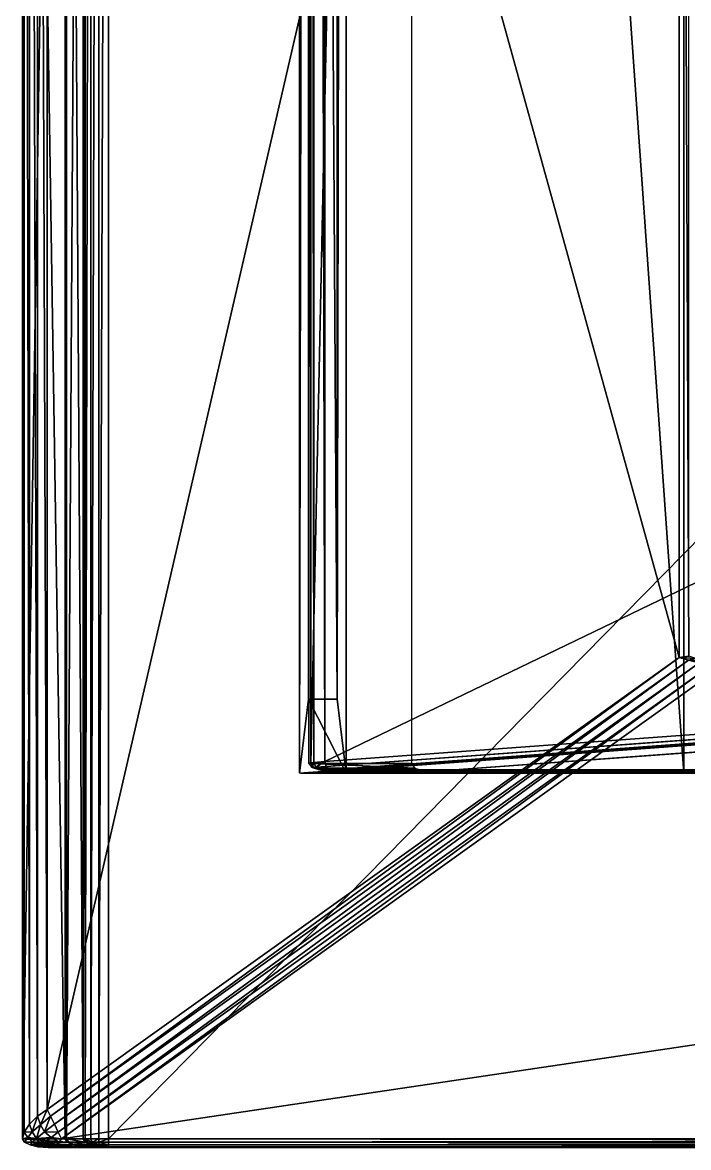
# Model space of a CAD drawing. Extents: x -683 to 86, y -225 to -3.
# Drawn here: x -506.23 to -492.06, y -223.58 to -199.67 of the extents above; entities that cross this region are included whole.
import ezdxf

# ---------------------------------------------------------------- set-up
doc = ezdxf.new("R2010")
doc.units = 0
doc.header["$MEASUREMENT"] = 0
doc.layers.get('0').update_dxf_attribs({"linetype": 'CONTINUOUS'})

msp = doc.modelspace()

# ---------------------------------------------------------------- linework, layer by layer
at = {"color": 254}
for points in [[(-500.143, -114.17, 97.08), (-500.143, -214.049, 97.08), (-500.332, -215.62, 98.553)], [(-499.531, -214.049, 92.288), (-499.531, -114.17, 92.288), (-499.343, -114.17, 90.815)]]:
    msp.add_3dface(points, dxfattribs=at)
for points in [[(-500.143, -114.17, 97.08), (-500.332, -215.62, 98.553), (-500.332, -114.17, 98.553)], [(-499.531, -214.049, 92.288), (-499.343, -114.17, 90.815), (-499.343, -215.62, 90.815)], [(-492.161, -114.17, 34.584), (-492.161, -114.17, 34.584), (-492.161, -215.62, 34.584)], [(-500.093, -114.373, 98.379), (-500.093, -215.417, 98.379), (-500.138, -215.41, 98.477)], [(-500.093, -114.373, 98.379), (-500.138, -215.41, 98.477), (-500.13, -114.373, 98.476)], [(-500.13, -114.373, 98.476), (-500.138, -215.41, 98.477), (-500.028, -215.395, 98.569)], [(-500.13, -114.373, 98.476), (-500.028, -215.395, 98.569), (-500.03, -114.373, 98.569)], [(-500.093, -215.417, 98.379), (-500.093, -114.373, 98.379), (-497.948, -114.373, 96.812)], [(-500.093, -215.417, 98.379), (-497.948, -114.373, 96.812), (-497.948, -215.417, 96.812)], [(-500.03, -114.373, 98.569), (-500.028, -215.395, 98.569), (-499.793, -215.374, 98.63)], [(-500.03, -114.373, 98.569), (-499.793, -215.374, 98.63), (-499.793, -114.373, 98.63)], [(-506.226, -164.663, 31.61), (-505.315, -164.663, 16.017), (-505.319, -223.391, 19.977)], [(-506.226, -164.663, 31.61), (-505.319, -223.391, 19.977), (-506.223, -223.391, 31.61)], [(-506.187, -223.248, 31.675), (-506.189, -164.663, 31.675), (-506.226, -164.663, 31.61)], [(-506.187, -223.248, 31.675), (-506.226, -164.663, 31.61), (-506.223, -223.391, 31.61)], [(-506.226, -164.663, 31.61), (-506.223, -223.391, 31.61), (-506.187, -223.248, 31.675)], [(-506.226, -164.663, 31.61), (-506.187, -223.248, 31.675), (-506.189, -164.663, 31.675)], [(-506.075, -223.079, 31.73), (-506.076, -164.663, 31.73), (-506.189, -164.663, 31.675)], [(-506.075, -223.079, 31.73), (-506.189, -164.663, 31.675), (-506.187, -223.248, 31.675)], [(-506.189, -164.663, 31.675), (-506.187, -223.248, 31.675), (-506.075, -223.079, 31.73)], [(-506.189, -164.663, 31.675), (-506.075, -223.079, 31.73), (-506.076, -164.663, 31.73)], [(-505.904, -222.911, 31.765), (-505.904, -164.663, 31.765), (-506.076, -164.663, 31.73)], [(-505.904, -222.911, 31.765), (-506.076, -164.663, 31.73), (-506.075, -223.079, 31.73)], [(-506.076, -164.663, 31.73), (-506.075, -223.079, 31.73), (-505.904, -222.911, 31.765)], [(-506.076, -164.663, 31.73), (-505.904, -222.911, 31.765), (-505.904, -164.663, 31.765)], [(-505.7, -222.768, 31.775), (-505.7, -164.663, 31.775), (-505.904, -164.663, 31.765)], [(-505.7, -222.768, 31.775), (-505.904, -164.663, 31.765), (-505.904, -222.911, 31.765)], [(-505.904, -164.663, 31.765), (-505.904, -222.911, 31.765), (-505.7, -222.768, 31.775)], [(-505.904, -164.663, 31.765), (-505.7, -222.768, 31.775), (-505.7, -164.663, 31.775)], [(-505.31, -164.663, 15.93), (-505.312, -223.391, 19.89), (-505.319, -223.391, 19.977)], [(-505.31, -164.663, 15.93), (-505.319, -223.391, 19.977), (-505.315, -164.663, 16.017)], [(-505.319, -223.391, 19.977), (-505.315, -164.663, 16.017), (-505.31, -164.663, 15.93)], [(-505.319, -223.391, 19.977), (-505.31, -164.663, 15.93), (-505.312, -223.391, 19.89)], [(-505.305, -164.663, 15.843), (-505.305, -223.391, 19.803), (-505.312, -223.391, 19.89)], [(-505.305, -164.663, 15.843), (-505.312, -223.391, 19.89), (-505.31, -164.663, 15.93)], [(-505.312, -223.391, 19.89), (-505.31, -164.663, 15.93), (-505.305, -164.663, 15.843)], [(-505.312, -223.391, 19.89), (-505.305, -164.663, 15.843), (-505.305, -223.391, 19.803)], [(-505.3, -164.663, 15.756), (-505.298, -223.391, 19.716), (-505.305, -223.391, 19.803)], [(-505.3, -164.663, 15.756), (-505.305, -223.391, 19.803), (-505.305, -164.663, 15.843)], [(-505.305, -223.391, 19.803), (-505.305, -164.663, 15.843), (-505.3, -164.663, 15.756)], [(-505.305, -223.391, 19.803), (-505.3, -164.663, 15.756), (-505.298, -223.391, 19.716)], [(-505.295, -164.663, 15.669), (-505.298, -223.391, 19.716), (-505.3, -164.663, 15.756)], [(-505.298, -223.391, 19.716), (-505.3, -164.663, 15.756), (-505.295, -164.663, 15.669)], [(-505.295, -164.663, 15.669), (-505.291, -223.391, 19.629), (-505.298, -223.391, 19.716)], [(-505.298, -223.391, 19.716), (-505.295, -164.663, 15.669), (-505.291, -223.391, 19.629)], [(-505.295, -164.663, 15.669), (-504.933, -164.663, 9.473), (-504.936, -223.391, 15.059)], [(-505.295, -164.663, 15.669), (-504.936, -223.391, 15.059), (-505.291, -223.391, 19.629)], [(-504.936, -223.391, 15.059), (-504.933, -164.663, 9.473), (-504.889, -164.665, 9.404)], [(-504.936, -223.391, 15.059), (-504.933, -164.663, 9.473), (-504.889, -164.665, 9.404)], [(-504.936, -223.391, 15.059), (-504.889, -164.665, 9.404), (-504.893, -223.391, 14.99)], [(-504.936, -223.391, 15.059), (-504.889, -164.665, 9.404), (-504.893, -223.391, 14.99)], [(-504.893, -223.391, 14.99), (-504.889, -164.665, 9.404), (-504.771, -164.666, 9.34)], [(-504.893, -223.391, 14.99), (-504.889, -164.665, 9.404), (-504.771, -164.666, 9.34)], [(-504.893, -223.391, 14.99), (-504.771, -164.666, 9.34), (-504.775, -223.391, 14.926)], [(-504.893, -223.391, 14.99), (-504.771, -164.666, 9.34), (-504.775, -223.391, 14.926)], [(-504.775, -223.391, 14.926), (-504.771, -164.666, 9.34), (-504.599, -164.665, 9.291)], [(-504.775, -223.391, 14.926), (-504.599, -164.665, 9.291), (-504.601, -223.391, 14.877)], [(-504.775, -223.391, 14.926), (-504.771, -164.666, 9.34), (-504.599, -164.665, 9.291)], [(-504.775, -223.391, 14.926), (-504.599, -164.665, 9.291), (-504.601, -223.391, 14.877)], [(-504.601, -223.391, 14.877), (-504.599, -164.665, 9.291), (-504.396, -164.662, 9.264)], [(-504.601, -223.391, 14.877), (-504.396, -164.662, 9.264), (-504.396, -223.392, 14.851)], [(-504.601, -223.391, 14.877), (-504.599, -164.665, 9.291), (-504.396, -164.662, 9.264)], [(-504.601, -223.391, 14.877), (-504.396, -164.662, 9.264), (-504.396, -223.392, 14.851)], [(-504.396, -164.662, 9.264), (-446.588, -164.662, 5.567), (-446.588, -223.392, 11.154)], [(-504.396, -164.662, 9.264), (-446.588, -223.392, 11.154), (-504.396, -223.392, 14.851)], [(-504.396, -223.392, 14.851), (-504.396, -164.662, 9.264), (-446.588, -164.662, 5.567)], [(-504.396, -223.392, 14.851), (-446.588, -164.662, 5.567), (-446.588, -223.392, 11.154)], [(-492.055, -213.134, 31.587), (-492.055, -164.663, 31.587), (-492.261, -164.663, 31.577)], [(-492.261, -164.663, 31.577), (-492.261, -213.166, 31.577), (-492.055, -213.134, 31.587)], [(-492.261, -164.663, 31.577), (-492.055, -213.134, 31.587), (-492.055, -164.663, 31.587)], [(-290.08, -200.051, 128.705), (-499.793, -215.374, 98.63), (-499.765, -215.477, 98.607)], [(-290.08, -200.051, 128.705), (-499.765, -215.477, 98.607), (-290.045, -200.154, 128.682)], [(-290.045, -200.154, 128.682), (-499.765, -215.477, 98.607), (-499.681, -215.553, 98.542)], [(-290.045, -200.154, 128.682), (-499.681, -215.553, 98.542), (-289.954, -200.229, 128.619)], [(-289.954, -200.229, 128.619), (-499.681, -215.553, 98.542), (-499.565, -215.581, 98.455)], [(-289.954, -200.229, 128.619), (-499.565, -215.581, 98.455), (-289.832, -200.257, 128.532)], [(-289.832, -200.257, 128.532), (-499.565, -215.581, 98.455), (-497.42, -215.581, 96.887)], [(-289.832, -200.257, 128.532), (-497.42, -215.581, 96.887), (-287.687, -200.257, 126.964)], [(-492.261, -213.166, 31.577), (-505.7, -222.768, 31.775), (-505.629, -222.911, 31.772)], [(-505.629, -222.911, 31.772), (-492.261, -213.166, 31.577), (-505.7, -222.768, 31.775)], [(-492.261, -213.166, 31.577), (-505.629, -222.911, 31.772), (-492.062, -213.219, 31.571)], [(-505.629, -222.911, 31.772), (-492.062, -213.219, 31.571), (-492.261, -213.166, 31.577)], [(-492.062, -213.219, 31.571), (-505.629, -222.911, 31.772), (-505.546, -223.08, 31.764)], [(-505.546, -223.08, 31.764), (-492.062, -213.219, 31.571), (-505.629, -222.911, 31.772)], [(-492.062, -213.219, 31.571), (-505.546, -223.08, 31.764), (-491.83, -213.28, 31.56)], [(-505.546, -223.08, 31.764), (-491.83, -213.28, 31.56), (-492.062, -213.219, 31.571)], [(-492.261, -213.166, 31.577), (-491.904, -213.186, 31.587), (-492.055, -213.134, 31.587)], [(-492.261, -213.166, 31.577), (-491.904, -213.186, 31.587), (-492.055, -213.134, 31.587)], [(-492.261, -213.166, 31.577), (-492.062, -213.219, 31.571), (-491.904, -213.186, 31.587)], [(-492.261, -213.166, 31.577), (-492.062, -213.219, 31.571), (-491.904, -213.186, 31.587)], [(-492.062, -213.219, 31.571), (-491.745, -213.238, 31.579), (-491.904, -213.186, 31.587)], [(-492.062, -213.219, 31.571), (-491.745, -213.238, 31.579), (-491.904, -213.186, 31.587)], [(-492.062, -213.219, 31.571), (-491.83, -213.28, 31.56), (-491.745, -213.238, 31.579)], [(-492.062, -213.219, 31.571), (-491.83, -213.28, 31.56), (-491.745, -213.238, 31.579)], [(-491.83, -213.28, 31.56), (-505.546, -223.08, 31.764), (-505.464, -223.248, 31.754)], [(-505.464, -223.248, 31.754), (-491.83, -213.28, 31.56), (-505.546, -223.08, 31.764)], [(-491.83, -213.28, 31.56), (-505.464, -223.248, 31.754), (-491.599, -213.341, 31.545)], [(-505.464, -223.248, 31.754), (-491.599, -213.341, 31.545), (-491.83, -213.28, 31.56)], [(-491.599, -213.341, 31.545), (-505.464, -223.248, 31.754), (-505.396, -223.391, 31.741)], [(-505.396, -223.391, 31.741), (-491.599, -213.341, 31.545), (-505.464, -223.248, 31.754)], [(-491.599, -213.341, 31.545), (-505.396, -223.391, 31.741), (-491.404, -213.393, 31.529)], [(-505.396, -223.391, 31.741), (-491.404, -213.393, 31.529), (-491.599, -213.341, 31.545)], [(-438.065, -213.394, 27.576), (-491.404, -213.393, 31.529), (-505.396, -223.391, 31.741)], [(-500.143, -214.049, 97.08), (-499.343, -215.62, 90.815), (-500.332, -215.62, 98.553)], [(-500.143, -214.049, 97.08), (-499.531, -214.049, 92.288), (-499.343, -215.62, 90.815)], [(-499.793, -215.374, 98.63), (-500.028, -215.395, 98.569), (-499.989, -215.492, 98.547)], [(-499.793, -215.374, 98.63), (-499.989, -215.492, 98.547), (-499.765, -215.477, 98.607)], [(-500.307, -215.62, 98.36), (-298.193, -215.62, 89.227), (-298.185, -215.615, 89.314)], [(-500.307, -215.62, 98.36), (-298.185, -215.615, 89.314), (-500.243, -215.615, 98.444)], [(-500.243, -215.615, 98.444), (-298.185, -215.615, 89.314), (-298.178, -215.599, 89.415)], [(-500.243, -215.615, 98.444), (-298.178, -215.599, 89.415), (-500.044, -215.599, 98.537)], [(-500.028, -215.395, 98.569), (-500.138, -215.41, 98.477), (-500.067, -215.503, 98.483)], [(-500.093, -215.417, 98.379), (-500.067, -215.503, 98.483), (-500.138, -215.41, 98.477)], [(-500.093, -215.417, 98.379), (-500.024, -215.514, 98.389), (-500.067, -215.503, 98.483)], [(-500.093, -215.417, 98.379), (-497.948, -215.417, 96.812), (-497.877, -215.513, 96.822)], [(-500.093, -215.417, 98.379), (-497.877, -215.513, 96.822), (-500.024, -215.514, 98.389)], [(-500.028, -215.395, 98.569), (-500.067, -215.503, 98.483), (-499.989, -215.492, 98.547)], [(-500.067, -215.503, 98.483), (-499.93, -215.546, 98.502), (-499.989, -215.492, 98.547)], [(-500.024, -215.514, 98.389), (-499.93, -215.546, 98.502), (-500.067, -215.503, 98.483)], [(-500.044, -215.599, 98.537), (-298.178, -215.599, 89.415), (-298.17, -215.577, 89.515)], [(-500.044, -215.599, 98.537), (-298.17, -215.577, 89.515), (-499.739, -215.577, 98.623)], [(-500.024, -215.514, 98.389), (-497.877, -215.513, 96.822), (-497.684, -215.573, 96.849)], [(-500.024, -215.514, 98.389), (-499.83, -215.574, 98.417), (-499.93, -215.546, 98.502)], [(-500.024, -215.514, 98.389), (-497.684, -215.573, 96.849), (-499.83, -215.574, 98.417)], [(-499.681, -215.553, 98.542), (-499.765, -215.477, 98.607), (-499.989, -215.492, 98.547)], [(-499.681, -215.553, 98.542), (-499.989, -215.492, 98.547), (-499.93, -215.546, 98.502)], [(-499.565, -215.581, 98.455), (-499.681, -215.553, 98.542), (-499.93, -215.546, 98.502)], [(-499.565, -215.581, 98.455), (-499.93, -215.546, 98.502), (-499.83, -215.574, 98.417)], [(-499.83, -215.574, 98.417), (-497.684, -215.573, 96.849), (-497.42, -215.581, 96.887)], [(-499.83, -215.574, 98.417), (-497.42, -215.581, 96.887), (-499.565, -215.581, 98.455)], [(-499.739, -215.577, 98.623), (-298.17, -215.577, 89.515), (-298.164, -215.55, 89.599)], [(-499.739, -215.577, 98.623), (-298.164, -215.55, 89.599), (-499.374, -215.55, 98.691)], [(-505.7, -222.768, 31.775), (-505.904, -222.911, 31.765), (-505.844, -223.093, 31.755)], [(-505.7, -222.768, 31.775), (-505.904, -222.911, 31.765), (-505.844, -223.093, 31.755)], [(-505.7, -222.768, 31.775), (-505.844, -223.093, 31.755), (-505.629, -222.911, 31.772)], [(-505.7, -222.768, 31.775), (-505.844, -223.093, 31.755), (-505.629, -222.911, 31.772)], [(-505.904, -222.911, 31.765), (-506.075, -223.079, 31.73), (-506.022, -223.244, 31.725)], [(-505.904, -222.911, 31.765), (-506.075, -223.079, 31.73), (-506.022, -223.244, 31.725)], [(-505.904, -222.911, 31.765), (-506.022, -223.244, 31.725), (-505.844, -223.093, 31.755)], [(-505.904, -222.911, 31.765), (-506.022, -223.244, 31.725), (-505.844, -223.093, 31.755)], [(-505.629, -222.911, 31.772), (-505.844, -223.093, 31.755), (-505.756, -223.245, 31.748)], [(-505.629, -222.911, 31.772), (-505.844, -223.093, 31.755), (-505.756, -223.245, 31.748)], [(-505.629, -222.911, 31.772), (-505.756, -223.245, 31.748), (-505.546, -223.08, 31.764)], [(-505.629, -222.911, 31.772), (-505.756, -223.245, 31.748), (-505.546, -223.08, 31.764)], [(-506.223, -223.391, 31.61), (-506.114, -223.362, 31.669), (-506.187, -223.248, 31.675)], [(-506.223, -223.391, 31.61), (-506.114, -223.362, 31.669), (-506.187, -223.248, 31.675)], [(-506.187, -223.248, 31.675), (-506.022, -223.244, 31.725), (-506.075, -223.079, 31.73)], [(-506.187, -223.248, 31.675), (-506.022, -223.244, 31.725), (-506.075, -223.079, 31.73)], [(-506.187, -223.248, 31.675), (-506.114, -223.362, 31.669), (-506.022, -223.244, 31.725)], [(-506.187, -223.248, 31.675), (-506.114, -223.362, 31.669), (-506.022, -223.244, 31.725)], [(-506.114, -223.362, 31.669), (-505.926, -223.382, 31.717), (-506.022, -223.244, 31.725)], [(-506.114, -223.362, 31.669), (-505.926, -223.382, 31.717), (-506.022, -223.244, 31.725)], [(-505.844, -223.093, 31.755), (-506.022, -223.244, 31.725), (-505.926, -223.382, 31.717)], [(-505.844, -223.093, 31.755), (-506.022, -223.244, 31.725), (-505.926, -223.382, 31.717)], [(-505.844, -223.093, 31.755), (-505.926, -223.382, 31.717), (-505.756, -223.245, 31.748)], [(-505.844, -223.093, 31.755), (-505.926, -223.382, 31.717), (-505.756, -223.245, 31.748)], [(-505.618, -223.362, 31.735), (-505.756, -223.245, 31.748), (-505.926, -223.382, 31.717)], [(-505.618, -223.362, 31.735), (-505.756, -223.245, 31.748), (-505.926, -223.382, 31.717)], [(-505.464, -223.248, 31.754), (-505.546, -223.08, 31.764), (-505.756, -223.245, 31.748)], [(-505.464, -223.248, 31.754), (-505.546, -223.08, 31.764), (-505.756, -223.245, 31.748)], [(-505.464, -223.248, 31.754), (-505.756, -223.245, 31.748), (-505.618, -223.362, 31.735)], [(-505.464, -223.248, 31.754), (-505.756, -223.245, 31.748), (-505.618, -223.362, 31.735)], [(-505.396, -223.391, 31.741), (-505.464, -223.248, 31.754), (-505.618, -223.362, 31.735)], [(-505.396, -223.391, 31.741), (-505.464, -223.248, 31.754), (-505.618, -223.362, 31.735)], [(-506.223, -223.391, 31.61), (-506.181, -223.462, 31.6), (-506.114, -223.362, 31.669)], [(-506.223, -223.391, 31.61), (-506.181, -223.462, 31.6), (-506.114, -223.362, 31.669)], [(-505.277, -223.462, 19.972), (-506.181, -223.462, 31.6), (-506.223, -223.391, 31.61)], [(-505.277, -223.462, 19.972), (-506.223, -223.391, 31.61), (-505.319, -223.391, 19.977)], [(-505.277, -223.462, 19.972), (-506.181, -223.462, 31.6), (-506.223, -223.391, 31.61)], [(-505.277, -223.462, 19.972), (-506.223, -223.391, 31.61), (-505.319, -223.391, 19.977)], [(-506.181, -223.462, 31.6), (-506.015, -223.465, 31.66), (-506.114, -223.362, 31.669)], [(-506.181, -223.462, 31.6), (-506.015, -223.465, 31.66), (-506.114, -223.362, 31.669)], [(-506.181, -223.462, 31.6), (-506.064, -223.522, 31.589), (-506.015, -223.465, 31.66)], [(-506.181, -223.462, 31.6), (-506.064, -223.522, 31.589), (-506.015, -223.465, 31.66)], [(-505.16, -223.522, 19.967), (-506.064, -223.522, 31.589), (-506.181, -223.462, 31.6)], [(-505.16, -223.522, 19.967), (-506.181, -223.462, 31.6), (-505.277, -223.462, 19.972)], [(-505.16, -223.522, 19.967), (-506.064, -223.522, 31.589), (-506.181, -223.462, 31.6)], [(-505.16, -223.522, 19.967), (-506.181, -223.462, 31.6), (-505.277, -223.462, 19.972)], [(-506.114, -223.362, 31.669), (-506.015, -223.465, 31.66), (-505.926, -223.382, 31.717)], [(-506.114, -223.362, 31.669), (-506.015, -223.465, 31.66), (-505.926, -223.382, 31.717)], [(-505.889, -223.562, 31.578), (-506.015, -223.465, 31.66), (-506.064, -223.522, 31.589)], [(-505.889, -223.562, 31.578), (-506.015, -223.465, 31.66), (-506.064, -223.522, 31.589)], [(-505.828, -223.522, 31.648), (-505.926, -223.382, 31.717), (-506.015, -223.465, 31.66)], [(-505.828, -223.522, 31.648), (-505.926, -223.382, 31.717), (-506.015, -223.465, 31.66)], [(-505.889, -223.562, 31.578), (-505.828, -223.522, 31.648), (-506.015, -223.465, 31.66)], [(-505.889, -223.562, 31.578), (-505.828, -223.522, 31.648), (-506.015, -223.465, 31.66)], [(-505.618, -223.362, 31.735), (-505.926, -223.382, 31.717), (-505.744, -223.466, 31.704)], [(-505.618, -223.362, 31.735), (-505.926, -223.382, 31.717), (-505.744, -223.466, 31.704)], [(-505.828, -223.522, 31.648), (-505.744, -223.466, 31.704), (-505.926, -223.382, 31.717)], [(-505.828, -223.522, 31.648), (-505.744, -223.466, 31.704), (-505.926, -223.382, 31.717)], [(-505.602, -223.562, 31.633), (-505.744, -223.466, 31.704), (-505.828, -223.522, 31.648)], [(-505.602, -223.562, 31.633), (-505.744, -223.466, 31.704), (-505.828, -223.522, 31.648)], [(-505.446, -223.462, 31.726), (-505.618, -223.362, 31.735), (-505.744, -223.466, 31.704)], [(-505.446, -223.462, 31.726), (-505.618, -223.362, 31.735), (-505.744, -223.466, 31.704)], [(-505.446, -223.462, 31.726), (-505.744, -223.466, 31.704), (-505.519, -223.522, 31.688)], [(-505.446, -223.462, 31.726), (-505.744, -223.466, 31.704), (-505.519, -223.522, 31.688)], [(-505.602, -223.562, 31.633), (-505.519, -223.522, 31.688), (-505.744, -223.466, 31.704)], [(-505.602, -223.562, 31.633), (-505.519, -223.522, 31.688), (-505.744, -223.466, 31.704)], [(-505.396, -223.391, 31.741), (-505.618, -223.362, 31.735), (-505.446, -223.462, 31.726)], [(-505.396, -223.391, 31.741), (-505.618, -223.362, 31.735), (-505.446, -223.462, 31.726)], [(-438.888, -223.462, 27.349), (-505.446, -223.462, 31.726), (-505.519, -223.522, 31.688)], [(-438.888, -223.462, 27.349), (-505.519, -223.522, 31.688), (-438.909, -223.522, 27.311)], [(-438.888, -223.462, 27.349), (-505.446, -223.462, 31.726), (-505.519, -223.522, 31.688)], [(-438.888, -223.462, 27.349), (-505.519, -223.522, 31.688), (-438.909, -223.522, 27.311)], [(-438.882, -223.391, 27.364), (-505.396, -223.391, 31.741), (-505.446, -223.462, 31.726)], [(-438.882, -223.391, 27.364), (-505.446, -223.462, 31.726), (-438.888, -223.462, 27.349)], [(-438.882, -223.391, 27.364), (-505.396, -223.391, 31.741), (-505.446, -223.462, 31.726)], [(-438.882, -223.391, 27.364), (-505.446, -223.462, 31.726), (-438.888, -223.462, 27.349)], [(-505.319, -223.391, 19.977), (-505.312, -223.391, 19.89), (-505.251, -223.462, 19.888)], [(-505.319, -223.391, 19.977), (-505.251, -223.462, 19.888), (-505.277, -223.462, 19.972)], [(-505.319, -223.391, 19.977), (-505.312, -223.391, 19.89), (-505.251, -223.462, 19.888)], [(-505.319, -223.391, 19.977), (-505.251, -223.462, 19.888), (-505.277, -223.462, 19.972)], [(-505.312, -223.391, 19.89), (-505.305, -223.391, 19.803), (-505.244, -223.462, 19.802)], [(-505.312, -223.391, 19.89), (-505.244, -223.462, 19.802), (-505.251, -223.462, 19.888)], [(-505.312, -223.391, 19.89), (-505.305, -223.391, 19.803), (-505.244, -223.462, 19.802)], [(-505.312, -223.391, 19.89), (-505.244, -223.462, 19.802), (-505.251, -223.462, 19.888)], [(-505.298, -223.391, 19.716), (-505.244, -223.462, 19.802), (-505.305, -223.391, 19.803)], [(-505.298, -223.391, 19.716), (-505.244, -223.462, 19.802), (-505.305, -223.391, 19.803)], [(-505.291, -223.391, 19.629), (-505.237, -223.462, 19.713), (-505.298, -223.391, 19.716)], [(-505.298, -223.391, 19.716), (-505.237, -223.462, 19.713), (-505.244, -223.462, 19.802)], [(-505.291, -223.391, 19.629), (-505.237, -223.462, 19.713), (-505.298, -223.391, 19.716)], [(-505.298, -223.391, 19.716), (-505.237, -223.462, 19.713), (-505.244, -223.462, 19.802)], [(-505.291, -223.391, 19.629), (-505.25, -223.462, 19.623), (-505.237, -223.462, 19.713)], [(-505.291, -223.391, 19.629), (-505.25, -223.462, 19.623), (-505.237, -223.462, 19.713)], [(-504.893, -223.461, 15.064), (-505.25, -223.462, 19.623), (-505.291, -223.391, 19.629)], [(-504.893, -223.461, 15.064), (-505.291, -223.391, 19.629), (-504.936, -223.391, 15.059)], [(-504.893, -223.461, 15.064), (-505.25, -223.462, 19.623), (-505.291, -223.391, 19.629)], [(-504.893, -223.461, 15.064), (-505.291, -223.391, 19.629), (-504.936, -223.391, 15.059)], [(-505.277, -223.462, 19.972), (-505.251, -223.462, 19.888), (-505.153, -223.522, 19.885)], [(-505.277, -223.462, 19.972), (-505.153, -223.522, 19.885), (-505.16, -223.522, 19.967)], [(-505.277, -223.462, 19.972), (-505.251, -223.462, 19.888), (-505.153, -223.522, 19.885)], [(-505.277, -223.462, 19.972), (-505.153, -223.522, 19.885), (-505.16, -223.522, 19.967)], [(-505.251, -223.462, 19.888), (-505.244, -223.462, 19.802), (-505.147, -223.521, 19.799)], [(-505.251, -223.462, 19.888), (-505.147, -223.521, 19.799), (-505.153, -223.522, 19.885)], [(-505.251, -223.462, 19.888), (-505.244, -223.462, 19.802), (-505.147, -223.521, 19.799)], [(-505.251, -223.462, 19.888), (-505.147, -223.521, 19.799), (-505.153, -223.522, 19.885)], [(-504.776, -223.521, 15.063), (-505.25, -223.462, 19.623), (-504.893, -223.461, 15.064)], [(-504.776, -223.521, 15.063), (-505.25, -223.462, 19.623), (-504.893, -223.461, 15.064)], [(-505.25, -223.462, 19.623), (-505.132, -223.522, 19.615), (-505.14, -223.522, 19.709)], [(-505.25, -223.462, 19.623), (-505.14, -223.522, 19.709), (-505.237, -223.462, 19.713)], [(-505.25, -223.462, 19.623), (-505.132, -223.522, 19.615), (-505.14, -223.522, 19.709)], [(-505.25, -223.462, 19.623), (-505.14, -223.522, 19.709), (-505.237, -223.462, 19.713)], [(-504.776, -223.521, 15.063), (-505.132, -223.522, 19.615), (-505.25, -223.462, 19.623)], [(-504.776, -223.521, 15.063), (-505.132, -223.522, 19.615), (-505.25, -223.462, 19.623)], [(-505.237, -223.462, 19.713), (-505.147, -223.521, 19.799), (-505.244, -223.462, 19.802)], [(-505.237, -223.462, 19.713), (-505.147, -223.521, 19.799), (-505.244, -223.462, 19.802)], [(-505.237, -223.462, 19.713), (-505.14, -223.522, 19.709), (-505.147, -223.521, 19.799)], [(-505.237, -223.462, 19.713), (-505.14, -223.522, 19.709), (-505.147, -223.521, 19.799)], [(-504.936, -223.391, 15.059), (-504.893, -223.391, 14.99), (-504.841, -223.463, 14.992)], [(-504.936, -223.391, 15.059), (-504.841, -223.463, 14.992), (-504.893, -223.461, 15.064)], [(-504.936, -223.391, 15.059), (-504.893, -223.391, 14.99), (-504.841, -223.463, 14.992)], [(-504.936, -223.391, 15.059), (-504.841, -223.463, 14.992), (-504.893, -223.461, 15.064)], [(-504.893, -223.391, 14.99), (-504.775, -223.391, 14.926), (-504.746, -223.46, 14.94)], [(-504.893, -223.391, 14.99), (-504.746, -223.46, 14.94), (-504.841, -223.463, 14.992)], [(-504.893, -223.391, 14.99), (-504.775, -223.391, 14.926), (-504.746, -223.46, 14.94)], [(-504.893, -223.391, 14.99), (-504.746, -223.46, 14.94), (-504.841, -223.463, 14.992)], [(-504.893, -223.461, 15.064), (-504.841, -223.463, 14.992), (-504.746, -223.512, 14.995)], [(-504.893, -223.461, 15.064), (-504.746, -223.512, 14.995), (-504.776, -223.521, 15.063)], [(-504.893, -223.461, 15.064), (-504.841, -223.463, 14.992), (-504.746, -223.512, 14.995)], [(-504.893, -223.461, 15.064), (-504.746, -223.512, 14.995), (-504.776, -223.521, 15.063)], [(-504.841, -223.463, 14.992), (-504.746, -223.46, 14.94), (-504.703, -223.498, 14.955)], [(-504.841, -223.463, 14.992), (-504.746, -223.46, 14.94), (-504.703, -223.498, 14.955)], [(-504.841, -223.463, 14.992), (-504.703, -223.498, 14.955), (-504.746, -223.512, 14.995)], [(-504.841, -223.463, 14.992), (-504.703, -223.498, 14.955), (-504.746, -223.512, 14.995)], [(-504.602, -223.562, 15.057), (-504.776, -223.521, 15.063), (-504.746, -223.512, 14.995)], [(-504.602, -223.562, 15.057), (-504.776, -223.521, 15.063), (-504.746, -223.512, 14.995)], [(-504.601, -223.391, 14.877), (-504.746, -223.46, 14.94), (-504.775, -223.391, 14.926)], [(-504.601, -223.391, 14.877), (-504.746, -223.46, 14.94), (-504.775, -223.391, 14.926)], [(-504.601, -223.391, 14.877), (-504.604, -223.464, 14.901), (-504.746, -223.46, 14.94)], [(-504.601, -223.391, 14.877), (-504.604, -223.464, 14.901), (-504.746, -223.46, 14.94)], [(-504.604, -223.464, 14.901), (-504.703, -223.498, 14.955), (-504.746, -223.46, 14.94)], [(-504.604, -223.464, 14.901), (-504.703, -223.498, 14.955), (-504.746, -223.46, 14.94)], [(-504.604, -223.545, 14.986), (-504.746, -223.512, 14.995), (-504.703, -223.498, 14.955)], [(-504.604, -223.545, 14.986), (-504.746, -223.512, 14.995), (-504.703, -223.498, 14.955)], [(-504.602, -223.562, 15.057), (-504.746, -223.512, 14.995), (-504.604, -223.545, 14.986)], [(-504.602, -223.562, 15.057), (-504.746, -223.512, 14.995), (-504.604, -223.545, 14.986)], [(-504.604, -223.464, 14.901), (-504.593, -223.512, 14.936), (-504.703, -223.498, 14.955)], [(-504.604, -223.464, 14.901), (-504.593, -223.512, 14.936), (-504.703, -223.498, 14.955)], [(-504.604, -223.545, 14.986), (-504.703, -223.498, 14.955), (-504.593, -223.512, 14.936)], [(-504.604, -223.545, 14.986), (-504.703, -223.498, 14.955), (-504.593, -223.512, 14.936)], [(-504.396, -223.392, 14.851), (-504.604, -223.464, 14.901), (-504.601, -223.391, 14.877)], [(-504.396, -223.392, 14.851), (-504.604, -223.464, 14.901), (-504.601, -223.391, 14.877)], [(-504.396, -223.392, 14.851), (-504.394, -223.462, 14.872), (-504.604, -223.464, 14.901)], [(-504.396, -223.392, 14.851), (-504.394, -223.462, 14.872), (-504.604, -223.464, 14.901)], [(-504.394, -223.462, 14.872), (-504.593, -223.512, 14.936), (-504.604, -223.464, 14.901)], [(-504.394, -223.462, 14.872), (-504.593, -223.512, 14.936), (-504.604, -223.464, 14.901)], [(-504.395, -223.562, 14.977), (-504.604, -223.545, 14.986), (-504.593, -223.512, 14.936)], [(-504.395, -223.562, 14.977), (-504.604, -223.545, 14.986), (-504.593, -223.512, 14.936)], [(-504.394, -223.462, 14.872), (-504.394, -223.522, 14.916), (-504.593, -223.512, 14.936)], [(-504.394, -223.462, 14.872), (-504.394, -223.522, 14.916), (-504.593, -223.512, 14.936)], [(-504.395, -223.562, 14.977), (-504.593, -223.512, 14.936), (-504.394, -223.522, 14.916)], [(-504.395, -223.562, 14.977), (-504.593, -223.512, 14.936), (-504.394, -223.522, 14.916)], [(-446.582, -223.462, 11.174), (-504.394, -223.462, 14.872), (-504.396, -223.392, 14.851)], [(-446.582, -223.462, 11.174), (-504.396, -223.392, 14.851), (-446.588, -223.392, 11.154)], [(-446.582, -223.462, 11.174), (-504.394, -223.462, 14.872), (-504.396, -223.392, 14.851)], [(-446.582, -223.462, 11.174), (-504.396, -223.392, 14.851), (-446.588, -223.392, 11.154)], [(-446.564, -223.522, 11.216), (-504.394, -223.522, 14.916), (-504.394, -223.462, 14.872)], [(-446.564, -223.522, 11.216), (-504.394, -223.462, 14.872), (-446.582, -223.462, 11.174)], [(-446.564, -223.522, 11.216), (-504.394, -223.522, 14.916), (-504.394, -223.462, 14.872)], [(-446.564, -223.522, 11.216), (-504.394, -223.462, 14.872), (-446.582, -223.462, 11.174)], [(-504.985, -223.562, 19.963), (-505.889, -223.562, 31.578), (-506.064, -223.522, 31.589)], [(-504.985, -223.562, 19.963), (-506.064, -223.522, 31.589), (-505.16, -223.522, 19.967)], [(-504.985, -223.562, 19.963), (-505.889, -223.562, 31.578), (-506.064, -223.522, 31.589)], [(-504.985, -223.562, 19.963), (-506.064, -223.522, 31.589), (-505.16, -223.522, 19.967)], [(-505.683, -223.576, 31.57), (-505.828, -223.522, 31.648), (-505.889, -223.562, 31.578)], [(-505.683, -223.576, 31.57), (-505.828, -223.522, 31.648), (-505.889, -223.562, 31.578)], [(-504.779, -223.576, 19.959), (-505.683, -223.576, 31.57), (-505.889, -223.562, 31.578)], [(-504.779, -223.576, 19.959), (-505.889, -223.562, 31.578), (-504.985, -223.562, 19.963)], [(-504.779, -223.576, 19.959), (-505.683, -223.576, 31.57), (-505.889, -223.562, 31.578)], [(-504.779, -223.576, 19.959), (-505.889, -223.562, 31.578), (-504.985, -223.562, 19.963)], [(-505.683, -223.576, 31.57), (-505.602, -223.562, 31.633), (-505.828, -223.522, 31.648)], [(-505.683, -223.576, 31.57), (-505.602, -223.562, 31.633), (-505.828, -223.522, 31.648)], [(-438.941, -223.562, 27.254), (-505.602, -223.562, 31.633), (-505.683, -223.576, 31.57)], [(-438.941, -223.562, 27.254), (-505.683, -223.576, 31.57), (-438.979, -223.576, 27.189)], [(-438.941, -223.562, 27.254), (-505.602, -223.562, 31.633), (-505.683, -223.576, 31.57)], [(-438.941, -223.562, 27.254), (-505.683, -223.576, 31.57), (-438.979, -223.576, 27.189)], [(-505.683, -223.576, 31.57), (-504.779, -223.576, 19.959), (-444.268, -223.576, 16.055)], [(-505.683, -223.576, 31.57), (-444.268, -223.576, 16.055), (-438.979, -223.576, 27.189)], [(-438.909, -223.522, 27.311), (-505.519, -223.522, 31.688), (-505.602, -223.562, 31.633)], [(-438.909, -223.522, 27.311), (-505.602, -223.562, 31.633), (-438.941, -223.562, 27.254)], [(-438.909, -223.522, 27.311), (-505.519, -223.522, 31.688), (-505.602, -223.562, 31.633)], [(-438.909, -223.522, 27.311), (-505.602, -223.562, 31.633), (-438.941, -223.562, 27.254)], [(-504.985, -223.562, 19.963), (-505.16, -223.522, 19.967), (-505.153, -223.522, 19.885)], [(-504.985, -223.562, 19.963), (-505.16, -223.522, 19.967), (-505.153, -223.522, 19.885)], [(-504.981, -223.555, 19.878), (-505.153, -223.522, 19.885), (-505.147, -223.521, 19.799)], [(-504.981, -223.555, 19.878), (-505.153, -223.522, 19.885), (-505.147, -223.521, 19.799)], [(-504.985, -223.562, 19.963), (-505.153, -223.522, 19.885), (-504.981, -223.555, 19.878)], [(-504.985, -223.562, 19.963), (-505.153, -223.522, 19.885), (-504.981, -223.555, 19.878)], [(-504.968, -223.555, 19.701), (-504.975, -223.555, 19.791), (-505.147, -223.521, 19.799)], [(-504.968, -223.555, 19.701), (-505.147, -223.521, 19.799), (-505.14, -223.522, 19.709)], [(-504.981, -223.555, 19.878), (-505.147, -223.521, 19.799), (-504.975, -223.555, 19.791)], [(-504.981, -223.555, 19.878), (-505.147, -223.521, 19.799), (-504.975, -223.555, 19.791)], [(-504.968, -223.555, 19.701), (-504.975, -223.555, 19.791), (-505.147, -223.521, 19.799)], [(-504.968, -223.555, 19.701), (-505.147, -223.521, 19.799), (-505.14, -223.522, 19.709)], [(-504.958, -223.562, 19.608), (-504.968, -223.555, 19.701), (-505.14, -223.522, 19.709)], [(-504.958, -223.562, 19.608), (-505.14, -223.522, 19.709), (-505.132, -223.522, 19.615)], [(-504.958, -223.562, 19.608), (-504.968, -223.555, 19.701), (-505.14, -223.522, 19.709)], [(-504.958, -223.562, 19.608), (-505.14, -223.522, 19.709), (-505.132, -223.522, 19.615)], [(-504.602, -223.562, 15.057), (-505.132, -223.522, 19.615), (-504.776, -223.521, 15.063)], [(-504.602, -223.562, 15.057), (-505.132, -223.522, 19.615), (-504.776, -223.521, 15.063)], [(-504.602, -223.562, 15.057), (-504.958, -223.562, 19.608), (-505.132, -223.522, 19.615)], [(-504.602, -223.562, 15.057), (-504.958, -223.562, 19.608), (-505.132, -223.522, 19.615)], [(-504.779, -223.576, 19.959), (-504.985, -223.562, 19.963), (-504.981, -223.555, 19.878)], [(-504.779, -223.576, 19.959), (-504.985, -223.562, 19.963), (-504.981, -223.555, 19.878)], [(-504.779, -223.576, 19.959), (-504.981, -223.555, 19.878), (-504.773, -223.576, 19.87)], [(-504.773, -223.576, 19.87), (-504.981, -223.555, 19.878), (-504.975, -223.555, 19.791)], [(-504.779, -223.576, 19.959), (-504.981, -223.555, 19.878), (-504.773, -223.576, 19.87)], [(-504.773, -223.576, 19.87), (-504.981, -223.555, 19.878), (-504.975, -223.555, 19.791)], [(-504.759, -223.576, 19.692), (-504.766, -223.576, 19.781), (-504.975, -223.555, 19.791)], [(-504.759, -223.576, 19.692), (-504.975, -223.555, 19.791), (-504.968, -223.555, 19.701)], [(-504.773, -223.576, 19.87), (-504.975, -223.555, 19.791), (-504.766, -223.576, 19.781)], [(-504.773, -223.576, 19.87), (-504.975, -223.555, 19.791), (-504.766, -223.576, 19.781)], [(-504.759, -223.576, 19.692), (-504.766, -223.576, 19.781), (-504.975, -223.555, 19.791)], [(-504.759, -223.576, 19.692), (-504.975, -223.555, 19.791), (-504.968, -223.555, 19.701)], [(-504.752, -223.576, 19.603), (-504.759, -223.576, 19.692), (-504.968, -223.555, 19.701)], [(-504.752, -223.576, 19.603), (-504.968, -223.555, 19.701), (-504.958, -223.562, 19.608)], [(-504.752, -223.576, 19.603), (-504.759, -223.576, 19.692), (-504.968, -223.555, 19.701)], [(-504.752, -223.576, 19.603), (-504.968, -223.555, 19.701), (-504.958, -223.562, 19.608)], [(-504.397, -223.576, 15.046), (-504.752, -223.576, 19.603), (-504.958, -223.562, 19.608)], [(-504.397, -223.576, 15.046), (-504.958, -223.562, 19.608), (-504.602, -223.562, 15.057)], [(-504.397, -223.576, 15.046), (-504.752, -223.576, 19.603), (-504.958, -223.562, 19.608)], [(-504.397, -223.576, 15.046), (-504.958, -223.562, 19.608), (-504.602, -223.562, 15.057)], [(-504.773, -223.576, 19.87), (-444.268, -223.576, 16.055), (-504.779, -223.576, 19.959)], [(-444.268, -223.576, 16.055), (-504.779, -223.576, 19.959), (-504.773, -223.576, 19.87)], [(-504.766, -223.576, 19.781), (-444.309, -223.576, 15.969), (-504.773, -223.576, 19.87)], [(-504.773, -223.576, 19.87), (-444.309, -223.576, 15.969), (-444.268, -223.576, 16.055)], [(-444.268, -223.576, 16.055), (-504.773, -223.576, 19.87), (-444.309, -223.576, 15.969)], [(-444.309, -223.576, 15.969), (-504.773, -223.576, 19.87), (-504.766, -223.576, 19.781)], [(-504.759, -223.576, 19.692), (-444.35, -223.576, 15.883), (-504.766, -223.576, 19.781)], [(-504.766, -223.576, 19.781), (-444.35, -223.576, 15.883), (-444.309, -223.576, 15.969)], [(-444.309, -223.576, 15.969), (-504.766, -223.576, 19.781), (-444.35, -223.576, 15.883)], [(-444.35, -223.576, 15.883), (-504.766, -223.576, 19.781), (-504.759, -223.576, 19.692)], [(-504.752, -223.576, 19.603), (-444.39, -223.576, 15.798), (-504.759, -223.576, 19.692)], [(-504.759, -223.576, 19.692), (-444.39, -223.576, 15.798), (-444.35, -223.576, 15.883)], [(-444.35, -223.576, 15.883), (-504.759, -223.576, 19.692), (-444.39, -223.576, 15.798)], [(-444.39, -223.576, 15.798), (-504.759, -223.576, 19.692), (-504.752, -223.576, 19.603)], [(-504.752, -223.576, 19.603), (-504.397, -223.576, 15.046), (-446.507, -223.576, 11.343)], [(-504.752, -223.576, 19.603), (-446.507, -223.576, 11.343), (-444.431, -223.576, 15.712)], [(-504.752, -223.576, 19.603), (-444.431, -223.576, 15.712), (-444.39, -223.576, 15.798)], [(-444.39, -223.576, 15.798), (-504.752, -223.576, 19.603), (-444.431, -223.576, 15.712)], [(-504.397, -223.576, 15.046), (-504.602, -223.562, 15.057), (-504.604, -223.545, 14.986)], [(-504.397, -223.576, 15.046), (-504.604, -223.545, 14.986), (-504.395, -223.562, 14.977)], [(-504.397, -223.576, 15.046), (-504.602, -223.562, 15.057), (-504.604, -223.545, 14.986)], [(-504.397, -223.576, 15.046), (-504.604, -223.545, 14.986), (-504.395, -223.562, 14.977)], [(-446.507, -223.576, 11.343), (-504.397, -223.576, 15.046), (-504.395, -223.562, 14.977)], [(-446.507, -223.576, 11.343), (-504.397, -223.576, 15.046), (-504.395, -223.562, 14.977)], [(-446.538, -223.562, 11.276), (-504.395, -223.562, 14.977), (-504.394, -223.522, 14.916)], [(-446.538, -223.562, 11.276), (-504.395, -223.562, 14.977), (-504.394, -223.522, 14.916)], [(-446.507, -223.576, 11.343), (-504.395, -223.562, 14.977), (-446.538, -223.562, 11.276)], [(-446.507, -223.576, 11.343), (-504.395, -223.562, 14.977), (-446.538, -223.562, 11.276)], [(-446.538, -223.562, 11.276), (-504.394, -223.522, 14.916), (-446.564, -223.522, 11.216)], [(-446.538, -223.562, 11.276), (-504.394, -223.522, 14.916), (-446.564, -223.522, 11.216)]]:
    msp.add_3dface(points)
at = {"color": 252}
for points in [[(-499.531, -214.049, 92.288), (-500.143, -214.049, 97.08), (-500.143, -114.17, 97.08)], [(-499.531, -214.049, 92.288), (-500.143, -114.17, 97.08), (-499.531, -114.17, 92.288)], [(-492.161, -215.62, 34.584), (-499.343, -215.62, 90.815), (-499.343, -114.17, 90.815)], [(-492.161, -215.62, 34.584), (-499.343, -114.17, 90.815), (-492.161, -114.17, 34.584)], [(-499.793, -215.374, 98.63), (-290.08, -200.051, 128.705), (-290.08, -114.373, 128.705)], [(-499.793, -215.374, 98.63), (-290.08, -114.373, 128.705), (-499.793, -114.373, 98.63)], [(-290.15, -200.263, 128.695), (-499.374, -215.55, 98.691), (-298.164, -215.55, 89.599)], [(-500.307, -215.62, 98.36), (-492.161, -215.62, 34.584), (-436.941, -215.62, 30.336)], [(-500.307, -215.62, 98.36), (-436.941, -215.62, 30.336), (-414.617, -215.62, 64.106)], [(-500.307, -215.62, 98.36), (-414.617, -215.62, 64.106), (-359.438, -215.62, 63.475)], [(-298.193, -215.62, 89.227), (-500.307, -215.62, 98.36), (-359.438, -215.62, 63.475)]]:
    msp.add_3dface(points, dxfattribs=at)
at = {"color": 253, "true_color": 0x8f95b4}
for points in [[(-492.161, -114.17, 34.584), (-492.161, -215.62, 34.584), (-492.161, -215.62, 34.584)], [(-506.223, -223.391, 31.61), (-505.315, -164.663, 16.017), (-505.319, -223.391, 19.977)], [(-492.261, -164.663, 31.577), (-505.7, -222.768, 31.775), (-492.261, -213.166, 31.577)], [(-505.291, -223.391, 19.629), (-505.295, -164.663, 15.669), (-504.933, -164.663, 9.473)], [(-505.291, -223.391, 19.629), (-504.933, -164.663, 9.473), (-504.936, -223.391, 15.059)], [(-491.404, -213.393, 31.529), (-505.396, -223.391, 31.741), (-438.882, -223.391, 27.364)], [(-438.065, -213.394, 27.576), (-505.396, -223.391, 31.741), (-438.882, -223.391, 27.364)], [(-505.683, -223.576, 31.57), (-504.779, -223.576, 19.959), (-444.268, -223.576, 16.055)], [(-505.683, -223.576, 31.57), (-444.268, -223.576, 16.055), (-438.979, -223.576, 27.189)], [(-504.752, -223.576, 19.603), (-504.397, -223.576, 15.046), (-446.507, -223.576, 11.343)], [(-504.752, -223.576, 19.603), (-446.507, -223.576, 11.343), (-444.431, -223.576, 15.712)]]:
    msp.add_3dface(points, dxfattribs=at)
at = {"color": 197, "true_color": 0x5f5576}
for points in [[(-506.223, -223.391, 31.61), (-506.226, -164.663, 31.61), (-505.315, -164.663, 16.017)], [(-492.261, -213.166, 31.577), (-492.261, -164.663, 31.577), (-505.7, -164.663, 31.775)], [(-492.261, -213.166, 31.577), (-505.7, -164.663, 31.775), (-505.7, -222.768, 31.775)], [(-492.261, -164.663, 31.577), (-505.7, -164.663, 31.775), (-505.7, -222.768, 31.775)], [(-492.055, -213.134, 31.587), (-492.261, -164.663, 31.577), (-492.261, -213.166, 31.577)]]:
    msp.add_3dface(points, dxfattribs=at)

doc.saveas('drawing.dxf')
